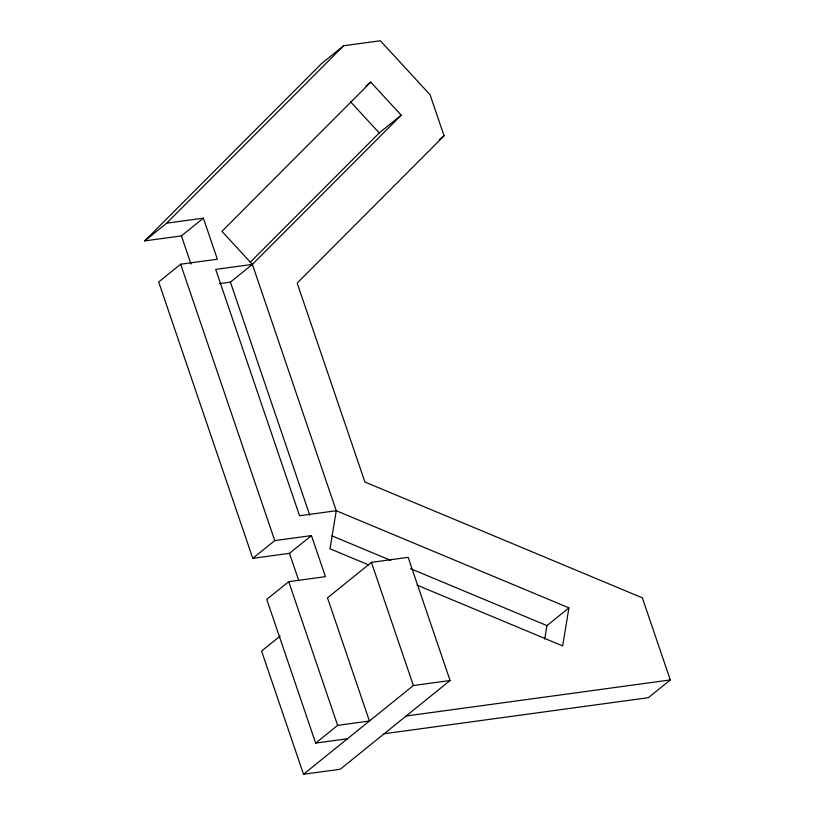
<?xml version="1.0" encoding="UTF-8"?>
<svg xmlns="http://www.w3.org/2000/svg" width="815" height="815" viewBox="0 0 815 815"><rect width="100%" height="100%" fill="white"/><g stroke="black" fill="none" stroke-linecap="round" stroke-linejoin="round"><path stroke-width="1.22" d="M544.736 639.103L546.957 625.604L568.921 607.858L336.259 510.73L299.543 515.742L215.69 269.408L252.395 264.396L401.204 115.19L370.754 82.142L365.976 86.003M568.921 607.858L562.676 645.918L416.964 585.089M347.455 738.757L315.67 743.097L266.75 599.402L288.724 581.655L325.43 576.653L311.452 535.598L289.478 553.334L252.772 558.346L158.68 281.959L180.655 264.213L217.361 259.211L203.383 218.155L181.419 235.892L144.703 240.904L321.64 63.509L343.614 45.762L380.32 40.75L430.086 94.754L444.063 135.81L297.169 283.09L364.896 482.011L642.342 597.833L670.297 679.944L648.322 697.691L384.16 733.745M144.703 240.904L166.678 223.157L343.614 45.762M370.754 82.142L221.935 231.348L252.395 264.396L336.259 510.73L330.004 548.79L368.777 564.978M250.144 262.369L379.24 132.937L401.204 115.19M219.408 283.64L230.421 282.143L252.395 264.396M439.285 139.671L444.063 135.81M252.772 558.346L274.747 540.6L311.452 535.598M280.136 636.097L261.584 651.083L303.516 774.25L340.222 769.238L450.074 680.515L408.152 557.348L371.436 562.36L327.498 597.843L369.429 721.01L337.634 725.35L315.67 743.097M303.516 774.25L413.368 685.527L450.074 680.515M166.678 223.157L203.383 218.155M406.135 716.008L670.297 679.944M331.909 535.832L390.66 560.353M410.638 568.697L546.957 625.604M350.47 101.722L379.24 132.937M371.436 562.36L413.368 685.527M230.421 282.143L309.781 515.253M181.419 235.892L190.995 264.05M289.478 553.334L298.667 580.321M180.655 264.213L274.747 540.6M288.724 581.655L337.634 725.35"/></g></svg>
